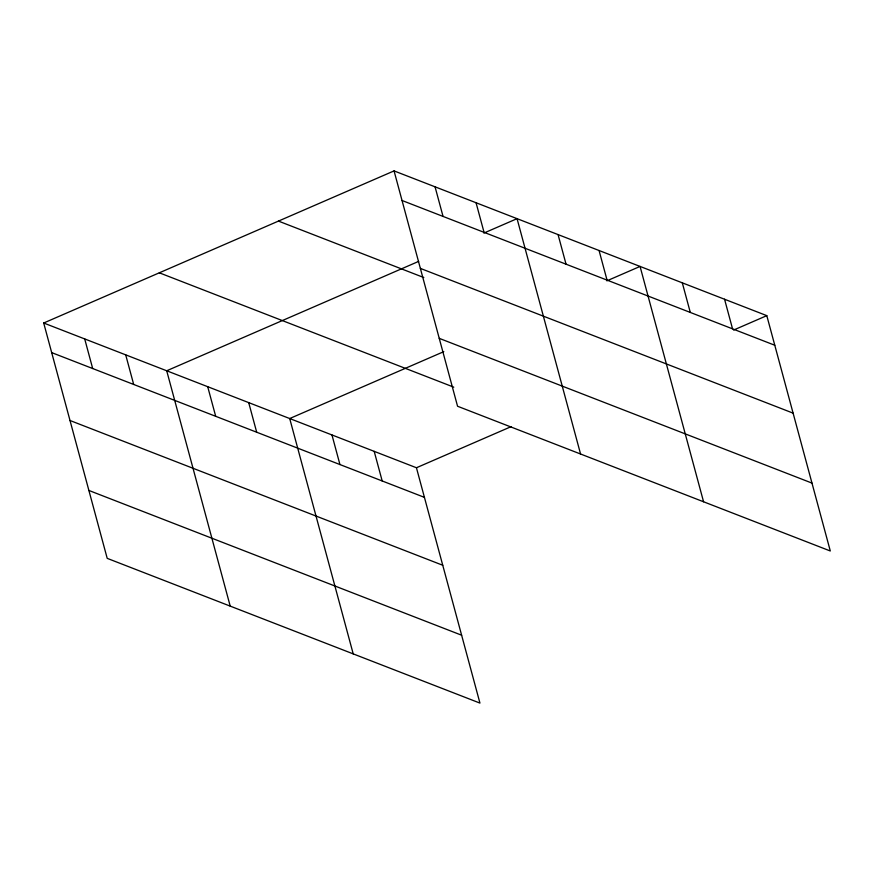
<?xml version="1.0" encoding="UTF-8"?>
<svg xmlns="http://www.w3.org/2000/svg" width="874" height="874" viewBox="0 0 874 874"><rect width="100%" height="100%" fill="white"/><g stroke="black" fill="none" stroke-linecap="round" stroke-linejoin="round"><path stroke-width="1.31" d="M43.7 323.009L416.439 467.754L479.946 703.1L107.207 558.355L43.7 323.009L394.054 170.9L766.793 315.645L830.3 550.991L457.561 406.246L394.054 170.9M418.668 261.381L166.705 370.773L230.212 606.119M483.857 233.085L517.058 218.664L580.565 454.01M443.795 351.643L289.709 418.537L353.216 653.894M606.862 280.849L640.063 266.428L703.57 501.774M416.439 467.754L511.148 426.632M733.592 330.066L766.793 315.645M402.04 200.496L774.79 345.252M420.361 268.394L793.1 413.14M278.435 221.089L423.814 277.55M439.24 338.347L811.979 483.093M159.319 272.808L453.781 387.16M51.686 352.615L424.425 497.361M70.007 420.503L442.747 565.26M88.886 490.456L461.625 635.212M724.557 299.236L732.543 328.843M682.31 282.837L690.296 312.433M599.061 250.51L607.048 280.106M558.06 234.582L566.046 264.188M476.057 202.735L484.043 232.342M435.055 186.817L443.042 216.424M374.192 451.355L382.189 480.951M331.956 434.946L339.942 464.553M248.708 402.619L256.694 432.226M207.706 386.701L215.692 416.297M125.703 354.855L133.689 384.451M84.702 338.926L92.688 368.533"/></g></svg>
